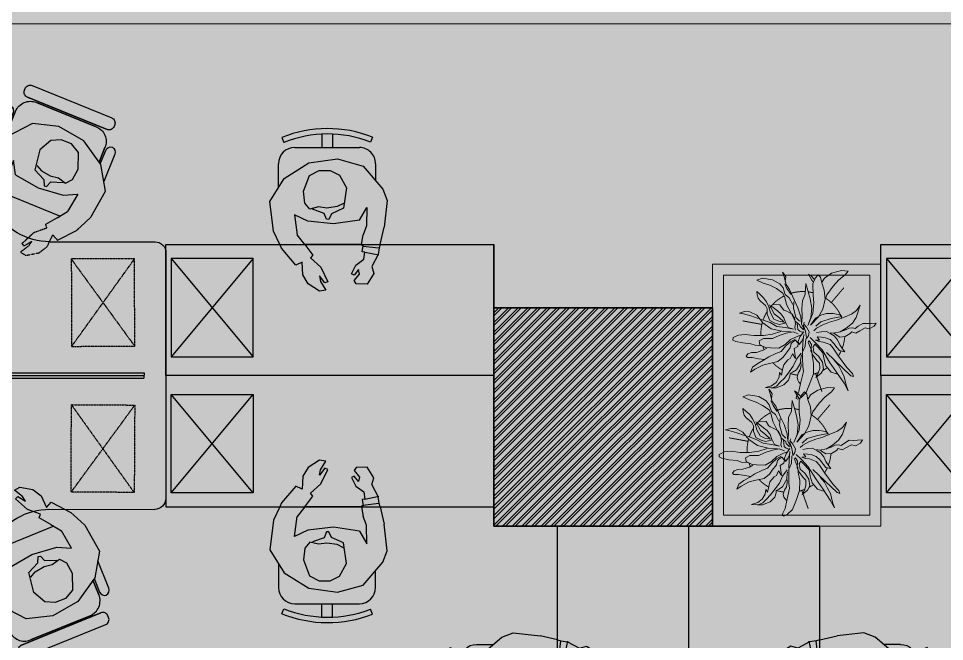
# Model space of a CAD drawing. Header units: millimetres. Extents: x 263321 to 4958806, y 33647 to 987811.
# Drawn here: x 2371578 to 2375813, y 467856 to 470707 of the extents above; entities that cross this region are included whole.
import ezdxf

# ---------------------------------------------------------------- set-up
doc = ezdxf.new("R2010")
doc.units = ezdxf.units.MM
doc.linetypes.add('( Hidden )', pattern=[0.375, 0.25, -0.125])
doc.linetypes.add('HIDDEN2', pattern=[0.1875, 0.125, -0.0625])
for name, color, linetype, lineweight in [('A-FURN-MODULAR', 6, 'Continuous', 18), ('A-FURN-TABLE-GROMMET', 7, 'Continuous', 9), ('A-INDOOR PLANTS', 84, 'Continuous', 5), ('A-PLAN-COLUMN', 3, 'Continuous', 0), ('A-PLAN-RCC-HATCH', 8, 'Continuous', 13), ('Base 7th & 9th', 250, 'Continuous', 35), ('FURNITURE', 30, 'Continuous', 5)]:
    doc.layers.add(name, color=color, linetype=linetype, lineweight=lineweight)
doc.layers.add('FLOORING TOA', color=7, linetype='Continuous')

# ---------------------------------------------------------------- blocks, each defined once
blk = doc.blocks.new('bhguyfjhg')
at = {"layer": 'FURNITURE', "color": 8, "lineweight": 30, "ltscale": 5}
for p, q in [((566219.5, -9050.8), (565910, -8809.1)), ((565794.3, -8834), (565711, -8940.7)), ((565945.9, -8845.9), (566178, -9027)), ((565789.1, -8914.3), (565830.1, -8861.9)), ((565798.4, -8915.3), (565842.7, -8858.6)), ((564085.9, -9850.4), (564220.1, -9831.9)), ((564154.2, -9894.8), (564082.9, -9904.6)), ((564158.1, -9886.2), (564092.1, -9895.3)), ((564059.8, -10326.9), (564006.3, -9937.9)), ((564020.1, -9987.5), (564060.2, -10279.1)), ((566151.1, -11037, 0), (566088.6, -10916.8, 0)), ((566075.4, -11006.9, 0), (566108.6, -11070.7, 0)), ((566080.1, -10998.8, 0), (566110.9, -11057.9, 0)), ((565777.2, -11333.6, 0), (566125.7, -11152.5, 0)), ((566077.2, -11170, 0), (565816, -11305.7, 0))]:
    blk.add_line(p, q, dxfattribs=at)
at = {"layer": 'FURNITURE', "color": 20, "lineweight": 30}
for p, q in [((565286.4, -8857.1), (564312.2, -9419.7)), ((565595, -9291.4), (565354.7, -8875.4)), ((566328.1, -9441.4), (565854.8, -9441.4)), ((564534.1, -9903.8), (564293.9, -9488)), ((566378.1, -10628.9), (566378.1, -9491.4)), ((564534.1, -10203.9), (564293.9, -10619.7)), ((565286.4, -11250.7), (564312.2, -10688)), ((566328.1, -10678.9), (565847.6, -10678.9)), ((565587.8, -10828.8), (565354.7, -11232.4))]:
    blk.add_line(p, q, dxfattribs=at)
at = {"layer": 'FURNITURE', "color": 8, "lineweight": 30}
for p, q in [((565668.9, -8956, 0), (565784.9, -8913.9, 0)), ((565784.9, -8913.9, 0), (565917.4, -8927, 0)), ((565917.4, -8927, 0), (566031.9, -8993.5, 0)), ((565599.1, -9073.6, 0), (565668.9, -8956, 0)), ((566031.9, -8993.5, 0), (566103.8, -9091.4, 0)), ((565583.7, -9139, 0), (565599.1, -9073.6, 0)), ((565720.1, -9073.1, 0), (565674.2, -9153.4, 0)), ((565750, -9133.2, 0), (565720.1, -9073.1, 0)), ((566103.8, -9091.4, 0), (566110, -9229.1, 0)), ((565835.5, -9216.1, 0), (565750, -9133.2, 0)), ((565584.1, -9258.8, 0), (565579.3, -9157.5, 0)), ((565673.6, -9209.2, 0), (565674.2, -9153.4, 0)), ((565673.6, -9209.2, 0), (565672.9, -9270.5, 0)), ((565938.9, -9275, 0), (565835.5, -9216.1, 0)), ((566110, -9229.1, 0), (566094, -9281.6, 0)), ((566001.1, -9250.5, 0), (565948.2, -9316.2, 0)), ((565948.2, -9316.2, 0), (565911.3, -9338.5, 0)), ((566094, -9281.6, 0), (566007.7, -9369.6, 0)), ((565878.1, -9368.9, 0), (565911.3, -9338.5, 0)), ((565869, -9405.2, 0), (565860.1, -9396.7, 0)), ((565944.3, -9420.6, 0), (566007.7, -9369.6, 0)), ((565845.3, -9428.3, 0), (565869, -9405.2, 0)), ((564254.4, -9803.2, 0), (564159.8, -9882.4, 0)), ((564391.2, -9801.9, 0), (564254.4, -9803.2, 0)), ((564455.5, -9821.5, 0), (564391.2, -9801.9, 0)), ((564473.7, -9827, 0), (564455.5, -9821.5, 0)), ((564558.9, -9882, 0), (564473.7, -9827, 0)), ((564159.8, -9882.4, 0), (564104.5, -10003.5, 0)), ((564366.9, -9962.4, 0), (564330, -9906.3, 0)), ((564330, -9906.3, 0), (564422.4, -9907, 0)), ((564471, -9934.5, 0), (564422.4, -9907, 0)), ((564548.5, -9912.3, 0), (564558.9, -9882, 0)), ((564607.2, -9907.7, 0), (564548.5, -9912.3, 0)), ((564650.6, -9925.8, 0), (564607.2, -9907.7, 0)), ((564471, -9934.5, 0), (564524.4, -9964.7, 0)), ((564524.4, -9964.7, 0), (564535.2, -9952, 0)), ((564535.2, -9952, 0), (564584.1, -9993.3, 0)), ((564691.1, -9972.4, 0), (564650.6, -9925.8, 0)), ((564395.7, -10077.9, 0), (564366.9, -9962.4, 0)), ((564584.1, -9993.3, 0), (564654.2, -10015.1, 0)), ((564657.3, -10001.7, 0), (564622, -9981.1, 0)), ((564622, -9981.1, 0), (564647.3, -9983.3, 0)), ((564647.3, -9983.3, 0), (564690.5, -10000.8, 0)), ((564690.5, -10000.8, 0), (564691.1, -9972.4, 0)), ((564104.5, -10003.5, 0), (564104.5, -10135.9, 0)), ((564654.2, -10015.1, 0), (564657.3, -10001.7, 0)), ((564394.6, -10197, 0), (564395.7, -10077.9, 0)), ((564104.5, -10135.9, 0), (564153, -10247.3, 0)), ((564595.4, -10152, 0), (564574.2, -10193, 0)), ((564632.5, -10128, 0), (564595.4, -10152, 0)), ((564617.9, -10161.8, 0), (564639.4, -10138.4, 0)), ((564639.1, -10163.7, 0), (564617.9, -10161.8, 0)), ((564639.4, -10138.4, 0), (564632.5, -10128, 0)), ((564665, -10134.8, 0), (564639.1, -10163.7, 0)), ((564679.9, -10142, 0), (564665, -10134.8, 0)), ((564689.2, -10191.5, 0), (564679.9, -10142, 0)), ((564425.6, -10225.7, 0), (564463.4, -10204.9, 0)), ((564506.4, -10191.5, 0), (564463.4, -10204.9, 0)), ((564510.2, -10191.2, 0), (564505.7, -10191.6, 0)), ((564511.6, -10197.2, 0), (564510.2, -10191.2, 0)), ((564539.5, -10189.9, 0), (564511.6, -10197.2, 0)), ((564542.3, -10201.9, 0), (564539.5, -10189.9, 0)), ((564574.2, -10193, 0), (564542.3, -10201.9, 0)), ((564645.1, -10228.5, 0), (564689.2, -10191.5, 0)), ((564153, -10247.3, 0), (564269, -10321.8, 0)), ((564342.3, -10238.4, 0), (564425.6, -10225.7, 0)), ((564562.5, -10260.1, 0), (564612.4, -10223.6, 0)), ((564612.4, -10223.6, 0), (564645.1, -10228.5, 0)), ((564517.8, -10274.8, 0), (564441.9, -10304, 0)), ((564517.8, -10274.8, 0), (564532.5, -10269.1, 0)), ((564532.5, -10269.1, 0), (564562.5, -10260.1, 0)), ((564269, -10321.8, 0), (564322.4, -10334.3, 0)), ((564322.4, -10334.3, 0), (564441.9, -10304, 0)), ((565679.1, -10630.4, 0), (565701.9, -10613.5, 0)), ((565718.3, -10655.6, 0), (565679.1, -10630.4, 0)), ((565701.9, -10613.5, 0), (565763.3, -10619.6, 0)), ((565763.3, -10619.6, 0), (565803.1, -10644.6, 0)), ((565688.4, -10668.3, 0), (565697.5, -10658, 0)), ((565746.6, -10712.9, 0), (565688.4, -10668.3, 0)), ((565697.5, -10658, 0), (565734.7, -10675, 0)), ((565734.7, -10675, 0), (565718.3, -10655.6, 0)), ((565803.1, -10644.6, 0), (565833.4, -10695.2, 0)), ((565833.4, -10695.2, 0), (565852, -10669.2, 0)), ((565852, -10669.2, 0), (565946.2, -10707, 0)), ((565808.6, -10729, 0), (565746.6, -10712.9, 0)), ((565946.2, -10707, 0), (565961.2, -10718.7, 0)), ((565519.5, -10799, 0), (565524.2, -10741.6, 0)), ((565524.2, -10741.6, 0), (565569.9, -10720.6, 0)), ((565569.9, -10720.6, 0), (565584.4, -10728.6, 0)), ((565584.4, -10728.6, 0), (565575.8, -10766.5, 0)), ((565589.6, -10782.7, 0), (565596.3, -10751.6, 0)), ((565596.3, -10751.6, 0), (565608.7, -10751.2, 0)), ((565608.7, -10751.2, 0), (565610.6, -10795.4, 0)), ((565804.5, -10745.1, 0), (565808.6, -10729, 0)), ((565860, -10771.2, 0), (565804.5, -10745.1, 0)), ((565961.2, -10718.7, 0), (566014.3, -10759.8, 0)), ((565542.3, -10822.9, 0), (565519.5, -10799, 0)), ((565575.8, -10766.5, 0), (565589.6, -10782.7, 0)), ((565610.6, -10795.4, 0), (565589.3, -10836.3, 0)), ((565860, -10771.2, 0), (565910.5, -10795, 0)), ((565964.4, -10870.1, 0), (565910.5, -10795, 0)), ((566014.3, -10759.8, 0), (566092.2, -10872.2, 0)), ((565541.3, -10884.7, 0), (565542.3, -10822.9, 0)), ((565589.3, -10836.3, 0), (565600.5, -10867.5, 0)), ((565551.3, -10914.4, 0), (565541.3, -10884.7, 0)), ((565600.5, -10867.5, 0), (565611.9, -10862.9, 0)), ((565611.9, -10862.9, 0), (565622.1, -10889.9, 0)), ((565786.4, -10915.6, 0), (565897.3, -10872.4, 0)), ((565897.3, -10872.4, 0), (565964.4, -10870.1, 0)), ((566092.2, -10872.2, 0), (566082.3, -10995.2, 0)), ((565555.2, -10929.6, 0), (565551.3, -10914.4, 0)), ((565622.1, -10889.9, 0), (565627.8, -10887.6, 0)), ((565627.8, -10887.6, 0), (565630.1, -10891.5, 0)), ((565629.7, -10890.9, 0), (565643.6, -10933.7, 0)), ((565689.9, -10985.3, 0), (565786.4, -10915.6, 0)), ((565555.2, -10929.6, 0), (565575.2, -11008.5, 0)), ((565648.5, -10976.6, 0), (565643.6, -10933.7, 0)), ((565619.5, -11123.5, 0), (565575.2, -11008.5, 0)), ((565686.3, -11051.9, 0), (565648.5, -10976.6, 0)), ((566082.3, -10995.2, 0), (566015.4, -11110.3, 0)), ((565660.5, -11159.9, 0), (565619.5, -11123.5, 0)), ((566015.4, -11110.3, 0), (565907.3, -11186.8)), ((565788.3, -11211.5, 0), (565660.5, -11159.9, 0)), ((565907.3, -11186.8), (565788.3, -11211.5, 0))]:
    blk.add_line(p, q, dxfattribs=at)
at = {"layer": 'FURNITURE', "color": 20, "linetype": 'HIDDEN2', "lineweight": 30, "ltscale": 0.3}
for p, q in [((565334.6, -8995.6), (565130.7, -9445.5)), ((564987.2, -9194), (565477.8, -9246.6)), ((564753.6, -9329), (564554, -9780.2)), ((564408.1, -9530.7), (564899.7, -9579)), ((566340.2, -10182.8), (566049.2, -10581.2)), ((566338.2, -10582.8), (566050.6, -10181.2))]:
    blk.add_line(p, q, dxfattribs=at)
at = {"layer": 'FURNITURE', "color": 8, "linetype": '( Hidden )', "lineweight": 30, "ltscale": 2}
for p, q in [((565579.3, -9157.5, 0), (565583.7, -9139, 0)), ((565582, -9313.5, 0), (565615.5, -9265, 0)), ((565615.5, -9265, 0), (565584.1, -9258.8, 0)), ((565672.9, -9270.5, 0), (565656.5, -9273.5, 0)), ((565656.5, -9273.5, 0), (565667.6, -9336.5, 0)), ((565575.8, -9360.1, 0), (565582, -9313.5, 0)), ((565667.6, -9336.5, 0), (565651.3, -9408, 0)), ((565595.8, -9418.5, 0), (565575.8, -9360.1, 0)), ((565627.3, -9386.1, 0), (565620.7, -9432.2, 0)), ((565638.1, -9363.1, 0), (565627.3, -9386.1, 0)), ((565638.1, -9404, 0), (565638.1, -9363.1, 0)), ((565860.1, -9396.7, 0), (565880.4, -9376.3, 0)), ((565620.7, -9432.2, 0), (565595.8, -9418.5, 0)), ((565651.3, -9408, 0), (565638.1, -9404, 0)), ((565759.8, -9446.1, 0), (565799.2, -9426, 0)), ((565799.2, -9426, 0), (565845.3, -9428.3, 0)), ((565932.1, -9430.5, 0), (565909.2, -9451.8, 0)), ((565944.3, -9420.6, 0), (565932.1, -9430.5, 0)), ((565748, -9494.1, 0), (565749.4, -9477.6, 0)), ((565749.4, -9477.6, 0), (565787.3, -9469.7, 0)), ((565765.3, -9457.2, 0), (565759.8, -9446.1, 0)), ((565796.4, -9450.4, 0), (565765.3, -9457.2, 0)), ((565787.3, -9469.7, 0), (565796.4, -9450.4, 0)), ((565852.6, -9476.7, 0), (565840.4, -9507.4, 0)), ((565909.2, -9451.8, 0), (565852.6, -9476.7, 0)), ((565786.2, -9526.9, 0), (565748, -9494.1, 0)), ((565840.4, -9507.4, 0), (565786.2, -9526.9, 0))]:
    blk.add_line(p, q, dxfattribs=at)
at = {"layer": 'FURNITURE', "color": 18, "lineweight": 30, "ltscale": 5, "true_color": 0x000000}
for p, q in [((564860.1, -9218.7), (564838.5, -9231.3)), ((564838.5, -10876.5), (564860.1, -10889))]:
    blk.add_line(p, q, dxfattribs=at)
at = {"layer": 'FURNITURE', "color": 20, "lineweight": 30, "ltscale": 5}
for p, q in [((565313.6, -10053.9), (564838.5, -9231.3)), ((565328.1, -10053.9), (564849.3, -9225)), ((565335.3, -10041.4), (564860.1, -9218.7)), ((565313.6, -10053.9), (564838.5, -10876.5)), ((565328.1, -10053.9), (564849.3, -10882.8)), ((565335.3, -10066.4), (564860.1, -10889)), ((566278.1, -10053.9), (565328.1, -10053.9)), ((566278.1, -10041.4), (565335.3, -10041.4)), ((566278.1, -10066.4), (565335.3, -10066.4)), ((566278.1, -10066.4), (566278.1, -10041.4))]:
    blk.add_line(p, q, dxfattribs=at)
at = {"layer": 'FURNITURE', "color": 8, "linetype": '( Hidden )', "lineweight": 30, "ltscale": 3}
for p, q in [((565875.9, -9372, 0), (565878.5, -9368.3, 0)), ((565880.4, -9376.3, 0), (565875.9, -9372, 0))]:
    blk.add_line(p, q, dxfattribs=at)
at = {"layer": 'FURNITURE', "color": 8, "lineweight": 30, "ltscale": 5}
for points in [[(566254.8, -9005.5), (565945.3, -8763.9, 0.414214), (565910.8, -8768.1), (565905.7, -8774.6, 0.414214), (565910, -8809.1), (566219.5, -9050.8, 0.414214), (566253.9, -9046.5), (566259.1, -9040, 0.414214)], [(564003, -10334.7), (563949.5, -9945.7, -0.414214), (563970.4, -9918), (563978.7, -9916.9, -0.414214), (564006.3, -9937.9), (564059.8, -10326.9, -0.414214), (564038.8, -10354.6), (564030.6, -10355.7, -0.414214)]]:
    blk.add_lwpolyline(points, format="xyb", close=True, dxfattribs=at)
for points in [[(565789.1, -8914.3), (565830.1, -8861.9, 0.392119), (565827.3, -8828.6, 0.392119), (565794.3, -8834), (565711, -8940.7)], [(566107.7, -9236.7), (566190.7, -9130.3, 0.414214), (566178, -9027), (565945.9, -8845.9, 0.414214), (565842.7, -8858.6), (565798.4, -8915.3)], [(566038.3, -9338.4), (566022.9, -9358.1, 0.392119), (566025.7, -9391.4, 0.392119), (566058.6, -9386), (566226.3, -9171.2, 0.392119), (566223.5, -9138, 0.392119), (566190.6, -9143.3), (566101.2, -9257.8)], [(564158.1, -9886.2), (564092.1, -9895.3, -0.392119), (564064.8, -9876.2, -0.392119), (564085.9, -9850.4), (564220.1, -9831.9)], [(564276.7, -10323.6), (564143.1, -10342, -0.414214), (564060.2, -10279.1), (564020.1, -9987.5, -0.414214), (564082.9, -9904.6), (564154.2, -9894.8)], [(564399.5, -10314.7), (564424.4, -10311.3, -0.392119), (564451.7, -10330.4, -0.392119), (564430.5, -10356.2), (564160.6, -10393.3, -0.392119), (564133.2, -10374.2, -0.392119), (564154.4, -10348.4), (564298.2, -10328.6)]]:
    blk.add_lwpolyline(points, format="xyb", dxfattribs=at)
at = {"layer": 'FURNITURE', "color": 8, "lineweight": 30}
for points in [[(565928, -9169.3), (565896.4, -9163.6), (565856.1, -9140.2), (565828.9, -9112.7), (565791.9, -9096.5), (565789.5, -9060.3), (565818.4, -9013.7), (565884, -8973.9), (565933.4, -8983), (565973.2, -9014), (565993.7, -9057.1), (565982.4, -9122), (565914.4, -9187), (565855.5, -9173.2), (565829.8, -9186.5), (565822.3, -9178.8), (565830.7, -9152), (565800.5, -9104)], [(565938.9, -9275), (566001.1, -9250.5)], [(565877.8, -9377.2), (565930.3, -9429.6)], [(565869, -9405.2), (565910.1, -9454.4)], [(564308.7, -10134.4), (564319.7, -10104.2), (564319.7, -10057.6), (564309.6, -10020.3), (564314.1, -9980.2), (564284, -9959.9), (564229.2, -9961.5), (564161.9, -9998.2), (564144.9, -10045.5), (564151.8, -10095.5), (564178.7, -10134.9), (564240.5, -10157.7), (564330.9, -10131.6), (564348.5, -10073.7), (564372.9, -10058.2), (564370.1, -10047.8), (564342.6, -10041.5), (564316.4, -9991.4)], [(564394.6, -10197), (564342.3, -10238.4)], [(564513.7, -10195.4), (564532.7, -10267.2)], [(564542.3, -10201.9), (564564.2, -10262.2)]]:
    blk.add_lwpolyline(points, dxfattribs=at)
at = {"layer": 'FURNITURE', "color": 20, "linetype": 'HIDDEN2', "lineweight": 30, "ltscale": 0.3}
for points in [[(565334.6, -8995.6), (565477.8, -9246.6), (565130.7, -9445.5), (564987.2, -9194)], [(564408.1, -9530.7), (564554, -9780.2), (564899.7, -9579), (564753.6, -9329)], [(566338.2, -10582.8), (566049.2, -10581.2), (566050.6, -10181.2), (566340.2, -10182.8)]]:
    blk.add_lwpolyline(points, close=True, dxfattribs=at)
at = {"layer": 'FURNITURE', "color": 8, "lineweight": 30, "ltscale": 5}
for points in [[(565673.8, -9193.6), (565887.4, -9360.4)], [(564457.4, -9926.8), (564494.3, -10195.3)]]:
    blk.add_lwpolyline(points, dxfattribs=at)
at = {"layer": 'FURNITURE', "color": 8, "lineweight": 30, "ltscale": 5, "elevation": 0}
blk.add_lwpolyline([(565874.1, -10777.9), (565633.6, -10902.9)], dxfattribs=at)
at = {"layer": 'FURNITURE', "color": 8, "lineweight": 30, "elevation": 0}
for points in [[(565600.5, -10867.5), (565538.6, -10884.5)], [(565622.3, -10887.2), (565552.8, -10913.1)], [(565790.5, -11019.2), (565808.8, -10992.9), (565846.9, -10965.9), (565883.2, -10952.6), (565913.3, -10925.7), (565947.2, -10938.6), (565977.6, -10984.2), (565986.6, -11060.4), (565957.7, -11101.6), (565913, -11124.9), (565865.3, -11125.6), (565810.9, -11088.3), (565780.1, -10999.5), (565817.1, -10951.7), (565815.7, -10922.8), (565825.8, -10919.1), (565846.8, -10937.9), (565902.9, -10930.4)], [(565689.9, -10985.3), (565686.3, -11051.9)]]:
    blk.add_lwpolyline(points, dxfattribs=at)
at = {"layer": 'FURNITURE', "color": 8, "lineweight": 30, "ltscale": 5, "elevation": 0}
for points in [[(566080.1, -10998.8), (566110.9, -11057.9, 0.392119), (566142.2, -11069.2, 0.392119), (566151.1, -11037), (566088.6, -10916.8)], [(565654.6, -11154.6), (565716.8, -11274.3, 0.414214), (565816, -11305.7), (566077.2, -11170, 0.414214), (566108.6, -11070.7), (566075.4, -11006.9)], [(565590.9, -11049.3), (565579.3, -11027, 0.392119), (565548, -11015.8, 0.392119), (565539.1, -11047.9), (565664.8, -11289.7, 0.392119), (565696.2, -11301, 0.392119), (565705, -11268.8), (565638, -11140)]]:
    blk.add_lwpolyline(points, format="xyb", dxfattribs=at)
blk.add_lwpolyline([(565803.6, -11384.5), (566152.1, -11203.4, 0.414214), (566162.6, -11170.4), (566158.7, -11163, 0.414214), (566125.7, -11152.5), (565777.2, -11333.6, 0.414214), (565766.7, -11366.7), (565770.6, -11374.1, 0.414214)], format="xyb", close=True, dxfattribs=at)
at = {"layer": 'FURNITURE', "color": 20, "lineweight": 30}
for centre, start, end in [((565311.4, -8900.4), 30.0105, 120.0104), ((564337.2, -9463), 120.0104, 210.0105), ((566328.1, -9491.4), 360, 90), ((564337.2, -10644.7), 149.9896, 239.9896), ((566328.1, -10628.9), 270, 360), ((565311.4, -11207.4), 239.9896, 329.9896)]:
    blk.add_arc(centre, 50, start, end, dxfattribs=at)
at = {"layer": 'FURNITURE', "color": 8, "lineweight": 30}
for centre, start, end in [((565854.8, -9141.4), 210.0105, 270), ((564274.3, -10053.9), 329.9896, 30.0105), ((565847.6, -10978.9), 90, 149.9896)]:
    blk.add_arc(centre, 300, start, end, dxfattribs=at)
blk = doc.blocks.new('PLANT_10')
at = {"layer": 'A-INDOOR PLANTS', "linetype": 'ByBlock', "lineweight": -2}
for p, q in [((13664.3, 7933.64), (13665.55, 7933.86)), ((13665.52, 7932.8), (13664.3, 7933.64)), ((13665.55, 7933.86), (13667.57, 7933.17)), ((13669.84, 7934.37), (13670.24, 7933.69)), ((13670, 7933.37), (13669.84, 7934.37)), ((13670.24, 7933.69), (13670.38, 7933.32)), ((13666.85, 7932.15), (13665.52, 7932.8)), ((13668.06, 7931.25), (13666.85, 7932.15)), ((13667.57, 7933.17), (13668.91, 7932.09)), ((13668.91, 7932.09), (13669.44, 7931.17)), ((13669.92, 7931.93), (13670.2, 7930.88)), ((13670.17, 7931.75), (13670, 7933.37)), ((13670.38, 7933.32), (13670.09, 7932.38)), ((13670.71, 7930.64), (13670.17, 7931.75)), ((13675.61, 7931.79), (13675.07, 7933.15)), ((13675.07, 7933.15), (13675.52, 7932.79)), ((13675.52, 7932.79), (13676.24, 7931.75)), ((13675.74, 7931.48), (13675.61, 7931.79)), ((13676.35, 7932.06), (13675.7, 7930.98)), ((13677.08, 7932.65), (13676.35, 7932.06)), ((13677.47, 7932.1), (13677.08, 7932.65)), ((13677.51, 7930.91), (13677.47, 7932.1)), ((13677.63, 7931.1), (13678.23, 7931.81)), ((13678.23, 7931.81), (13679.84, 7932.55)), ((13679.84, 7932.55), (13681.95, 7932.8)), ((13682.61, 7931.75), (13681.13, 7930.96)), ((13681.95, 7932.8), (13683.34, 7932.46)), ((13683.34, 7932.46), (13682.61, 7931.75)), ((13663.89, 7930.62), (13663.94, 7931.25)), ((13663.98, 7929.88), (13663.89, 7930.62)), ((13663.94, 7931.25), (13664.46, 7930.64)), ((13664.31, 7929.26), (13663.98, 7929.88)), ((13664.46, 7930.64), (13665.11, 7929.79)), ((13665.11, 7929.79), (13665.57, 7928.86)), ((13669.22, 7930.1), (13668.06, 7931.25)), ((13669.5, 7929.11), (13669.22, 7930.1)), ((13669.44, 7931.17), (13669.67, 7929.74)), ((13669.67, 7929.74), (13670.38, 7928.94)), ((13670.2, 7930.88), (13670.87, 7929.52)), ((13671.34, 7928.22), (13670.71, 7930.64)), ((13674.25, 7931.31), (13673.75, 7929.11)), ((13674.5, 7929.32), (13674.25, 7931.31)), ((13675.7, 7930.98), (13675.33, 7928.59)), ((13677.81, 7929.36), (13677.51, 7930.91)), ((13679.73, 7929.85), (13678.15, 7928.3)), ((13681.13, 7930.96), (13679.73, 7929.85)), ((13664.83, 7928.65), (13664.31, 7929.26)), ((13665.28, 7928.1), (13664.83, 7928.65)), ((13665.49, 7927.36), (13665.28, 7928.1)), ((13665.57, 7928.86), (13665.92, 7927.75)), ((13666.78, 7926.15), (13666.1, 7928.13)), ((13666.41, 7927.95), (13667.1, 7928.09)), ((13666.55, 7927.7), (13666.41, 7927.95)), ((13667.1, 7928.09), (13668.23, 7927.82)), ((13668.23, 7927.82), (13668.63, 7926.95)), ((13669.61, 7927.61), (13669.5, 7929.11)), ((13670.38, 7928.94), (13670.87, 7927.46)), ((13671.22, 7927.97), (13670.89, 7926.71)), ((13671.83, 7926.61), (13671.34, 7928.22)), ((13672.98, 7927.9), (13672.59, 7926.26)), ((13673.75, 7929.11), (13672.98, 7927.9)), ((13674.66, 7928.01), (13674.5, 7929.32)), ((13674.66, 7926.07), (13674.66, 7928.01)), ((13675.33, 7928.59), (13675.25, 7927.09)), ((13677.68, 7927.48), (13677.81, 7929.36)), ((13678.15, 7928.3), (13677.74, 7927.54)), ((13660.8, 7927.59), (13659.68, 7927.43)), ((13659.68, 7927.43), (13660.5, 7927.14)), ((13660.5, 7927.14), (13661.89, 7926.5)), ((13661.87, 7927.37), (13660.8, 7927.59)), ((13663.15, 7926.41), (13661.87, 7927.37)), ((13661.89, 7926.5), (13663.36, 7925.67)), ((13664.14, 7924.69), (13663.15, 7926.41)), ((13665.34, 7926.29), (13665.49, 7927.36)), ((13665.63, 7924.92), (13665.34, 7926.29)), ((13665.92, 7927.75), (13666.08, 7926.44)), ((13666.08, 7926.44), (13666.56, 7925.08)), ((13667.52, 7926.61), (13666.55, 7927.7)), ((13667.75, 7925.11), (13666.78, 7926.15)), ((13668.16, 7925.94), (13667.52, 7926.61)), ((13668.63, 7925.01), (13668.16, 7925.94)), ((13668.63, 7926.95), (13668.89, 7926.59)), ((13668.89, 7926.59), (13669.47, 7926.23)), ((13669.47, 7926.23), (13670.42, 7925.51)), ((13670.3, 7925.56), (13669.61, 7927.61)), ((13670.89, 7926.71), (13671.08, 7924.65)), ((13672.14, 7924.62), (13671.83, 7926.61)), ((13672.59, 7926.26), (13672.45, 7924.82)), ((13674.15, 7924.18), (13674.66, 7926.07)), ((13675.25, 7927.09), (13674.69, 7924.95)), ((13676.86, 7925.51), (13677.68, 7927.48)), ((13663.93, 7925.43), (13665.64, 7924.49)), ((13665.68, 7923.17), (13664.14, 7924.69)), ((13666.59, 7924.2), (13665.63, 7924.92)), ((13665.64, 7924.49), (13666.92, 7923.46)), ((13666.56, 7925.08), (13667.46, 7924.48)), ((13667.48, 7923.79), (13666.59, 7924.2)), ((13667.46, 7924.48), (13668.78, 7924.02)), ((13668.46, 7924.26), (13667.75, 7925.11)), ((13668.78, 7924.21), (13668.63, 7925.01)), ((13669.19, 7922.84), (13668.78, 7924.21)), ((13670.91, 7923.83), (13670.3, 7925.56)), ((13670.42, 7925.51), (13670.77, 7924.58)), ((13670.77, 7924.58), (13670.8, 7923.45)), ((13671.08, 7924.65), (13671.73, 7923.79)), ((13672.06, 7923.18), (13672.14, 7924.62)), ((13672.45, 7924.82), (13672.17, 7923.5)), ((13674.69, 7924.95), (13673.26, 7922.65)), ((13673.26, 7922.65), (13674.15, 7924.18)), ((13673.83, 7922.61), (13675.72, 7924.04)), ((13676.27, 7924.31), (13675.1, 7923.9)), ((13675.72, 7924.04), (13676.86, 7925.51)), ((13677.52, 7924.47), (13676.27, 7924.31)), ((13678.84, 7924.26), (13677.52, 7924.47)), ((13680.16, 7923.8), (13678.84, 7924.26)), ((13683.72, 7924.1), (13682.55, 7923.5)), ((13683.45, 7922.71), (13684.69, 7925.06)), ((13684.69, 7925.06), (13683.72, 7924.1)), ((13657.58, 7922.61), (13657.47, 7922.11)), ((13657.47, 7922.11), (13657.98, 7921.75)), ((13658.75, 7922.96), (13657.58, 7922.61)), ((13660.13, 7922.88), (13658.75, 7922.96)), ((13661.89, 7922.37), (13660.13, 7922.88)), ((13663.84, 7922.05), (13661.89, 7922.37)), ((13665.78, 7921.99), (13663.84, 7922.05)), ((13667.77, 7922.3), (13665.68, 7923.17)), ((13667.58, 7922.29), (13665.78, 7921.99)), ((13666.92, 7923.46), (13668.56, 7922.95)), ((13668.73, 7923.83), (13667.48, 7923.79)), ((13669.6, 7921.92), (13667.77, 7922.3)), ((13668.56, 7922.95), (13670.21, 7922.37)), ((13670.21, 7922.37), (13669.19, 7922.84)), ((13670.8, 7923.45), (13670.51, 7922.57)), ((13670.51, 7922.57), (13670.59, 7922.07)), ((13671.43, 7923.29), (13670.91, 7923.83)), ((13671.13, 7922.84), (13671.09, 7922.15)), ((13671.09, 7922.15), (13671.48, 7921.72)), ((13671.18, 7923.34), (13671.13, 7922.84)), ((13671.62, 7923.1), (13671.18, 7923.34)), ((13671.64, 7922.67), (13671.62, 7923.1)), ((13672.22, 7921.87), (13671.64, 7922.67)), ((13672.41, 7921.94), (13672.06, 7923.18)), ((13672.39, 7922.69), (13672.67, 7923.45)), ((13672.6, 7921.76), (13672.39, 7922.69)), ((13672.5, 7923.07), (13672.96, 7922.33)), ((13672.96, 7922.33), (13673.37, 7921.28)), ((13675.1, 7923.9), (13673.83, 7922.61)), ((13674.9, 7922.2), (13676.06, 7922.99)), ((13676.34, 7922.25), (13674.98, 7921.77)), ((13676.06, 7922.99), (13678.3, 7923.31)), ((13677.83, 7922.6), (13676.34, 7922.25)), ((13679.32, 7922.77), (13677.83, 7922.6)), ((13678.3, 7923.31), (13680.55, 7923.37)), ((13681.24, 7923.21), (13679.32, 7922.77)), ((13680.55, 7923.37), (13680.16, 7923.8)), ((13682.55, 7923.5), (13681.24, 7923.21)), ((13682.48, 7921.62), (13683.45, 7922.71)), ((13657.98, 7921.75), (13659.37, 7921.23)), ((13659.37, 7921.23), (13661.01, 7920.78)), ((13661.01, 7920.78), (13661.83, 7920.31)), ((13661.83, 7920.31), (13663.03, 7920.03)), ((13663.8, 7921.43), (13662.81, 7921.09)), ((13662.81, 7921.09), (13662.83, 7920.27)), ((13662.83, 7920.27), (13663.86, 7919.55)), ((13664.68, 7921.27), (13663.8, 7921.43)), ((13665.62, 7921.11), (13664.68, 7921.27)), ((13667.05, 7921.53), (13665.62, 7921.11)), ((13668.6, 7921.76), (13667.05, 7921.53)), ((13668.04, 7919.49), (13669.27, 7920.34)), ((13670.04, 7921.8), (13668.6, 7921.76)), ((13670.21, 7920.25), (13669.16, 7919.84)), ((13669.27, 7920.34), (13670.76, 7920.76)), ((13671.05, 7921.21), (13670.04, 7921.8)), ((13670.76, 7920.76), (13671.63, 7920.91)), ((13671.26, 7920.59), (13670.79, 7919.64)), ((13671.81, 7921.11), (13671.26, 7920.59)), ((13671.48, 7921.72), (13671.99, 7921.43)), ((13671.48, 7919.53), (13671.96, 7920.24)), ((13672.13, 7920.93), (13671.68, 7919.17)), ((13672.23, 7921.5), (13671.81, 7921.11)), ((13671.96, 7920.24), (13672.13, 7920.93)), ((13671.99, 7921.43), (13672.23, 7921.5)), ((13672.59, 7920.01), (13672.63, 7920.7)), ((13673.08, 7920.52), (13672.59, 7920.01)), ((13672.63, 7920.7), (13672.6, 7921.76)), ((13673.37, 7921.28), (13673.08, 7920.52)), ((13673.34, 7920.09), (13674.25, 7918.87)), ((13674.98, 7921.77), (13674.36, 7921.37)), ((13675.88, 7920.92), (13674.81, 7920.89)), ((13676.88, 7920.82), (13675.88, 7920.92)), ((13677.71, 7920.16), (13676.88, 7920.82)), ((13677.64, 7920.41), (13678.21, 7920.24)), ((13678.35, 7919.62), (13677.71, 7920.16)), ((13678.21, 7920.24), (13679.71, 7920.28)), ((13678.4, 7920.12), (13679.43, 7919.21)), ((13679.71, 7920.28), (13681.07, 7920.83)), ((13680.7, 7920.44), (13679.83, 7920.29)), ((13681.63, 7920.72), (13680.7, 7920.44)), ((13681.07, 7920.83), (13682.48, 7921.62)), ((13682.32, 7920.68), (13681.63, 7920.72)), ((13682.83, 7920.44), (13682.32, 7920.68)), ((13683.57, 7920.84), (13682.83, 7920.44)), ((13684.62, 7921.25), (13683.57, 7920.84)), ((13683.72, 7919.84), (13684.96, 7920.26)), ((13685.5, 7921.09), (13684.62, 7921.25)), ((13684.96, 7920.26), (13685.72, 7919.9)), ((13686.31, 7920.99), (13685.5, 7921.09)), ((13685.72, 7919.9), (13686.83, 7920.31)), ((13687.38, 7920.89), (13686.31, 7920.99)), ((13686.83, 7920.31), (13687.38, 7920.89)), ((13660.07, 7918.81), (13659.64, 7918.36)), ((13659.64, 7918.36), (13659.9, 7918.06)), ((13660.87, 7918.96), (13660.07, 7918.81)), ((13661.88, 7918.81), (13660.87, 7918.96)), ((13663.31, 7919.04), (13661.88, 7918.81)), ((13664.11, 7919.31), (13663.31, 7919.04)), ((13663.86, 7919.55), (13664.86, 7919.27)), ((13664.86, 7919.27), (13666.62, 7918.95)), ((13666.96, 7918.21), (13665.78, 7917.92)), ((13666.62, 7918.95), (13668.04, 7919.49)), ((13668.12, 7919.18), (13666.96, 7918.21)), ((13667.91, 7917.68), (13668.95, 7918.64)), ((13669.16, 7919.84), (13668.12, 7919.18)), ((13668.95, 7918.64), (13669.3, 7919.47)), ((13669.3, 7919.47), (13669.66, 7919.79)), ((13669.7, 7918.36), (13669.64, 7916.29)), ((13669.66, 7919.79), (13670.28, 7920)), ((13670.51, 7918.69), (13669.7, 7918.36)), ((13670.28, 7920), (13670.74, 7919.32)), ((13670.74, 7919.32), (13670.51, 7918.69)), ((13670.79, 7919.64), (13670.87, 7919.02)), ((13670.87, 7919.02), (13671.48, 7919.53)), ((13672.07, 7918.49), (13671.3, 7917.34)), ((13671.68, 7919.17), (13671.35, 7917.59)), ((13672.41, 7919.94), (13672.07, 7918.49)), ((13672.59, 7920.01), (13672.59, 7920.01)), ((13672.8, 7919.26), (13673.05, 7919.46)), ((13673.23, 7917.34), (13672.81, 7919.14)), ((13673.05, 7919.46), (13673.38, 7918.65)), ((13673.38, 7918.65), (13673.05, 7917.27)), ((13673.65, 7918.1), (13674.07, 7918.55)), ((13674.07, 7918.55), (13674.59, 7917.88)), ((13674.25, 7918.87), (13675.37, 7917.15)), ((13674.36, 7919.37), (13675.18, 7919.27)), ((13675.06, 7918.96), (13674.36, 7919.37)), ((13674.84, 7920.01), (13675.66, 7919.79)), ((13675.18, 7919.27), (13674.84, 7920.01)), ((13675.88, 7918.73), (13675.06, 7918.96)), ((13675.66, 7919.79), (13676.48, 7919.5)), ((13677.21, 7918.02), (13675.88, 7918.73)), ((13676.48, 7919.5), (13677.37, 7919.03)), ((13677.37, 7919.03), (13678.02, 7918.11)), ((13678.88, 7918.7), (13678.35, 7919.62)), ((13679.16, 7917.64), (13678.88, 7918.7)), ((13679.43, 7919.21), (13680.56, 7919.12)), ((13680.56, 7919.12), (13681.67, 7919.59)), ((13681.67, 7919.59), (13682.09, 7919.92)), ((13682.09, 7919.92), (13682.86, 7919.5)), ((13682.86, 7919.5), (13683.72, 7919.84)), ((13659.9, 7918.06), (13660.84, 7917.9)), ((13661.76, 7916.49), (13660.59, 7915.89)), ((13660.84, 7917.9), (13662.11, 7917.44)), ((13663.06, 7916.97), (13661.76, 7916.49)), ((13662.11, 7917.44), (13663.3, 7917.1)), ((13664.23, 7917.5), (13663.06, 7916.97)), ((13665.78, 7917.92), (13664.23, 7917.5)), ((13665.96, 7916.24), (13667.18, 7916.97)), ((13667.18, 7916.97), (13667.91, 7917.68)), ((13668.57, 7916.44), (13668.08, 7916.24)), ((13669.17, 7917.34), (13668.57, 7916.44)), ((13669.64, 7916.29), (13669.17, 7917.34)), ((13670.99, 7917.21), (13669.83, 7916.11)), ((13671, 7916.83), (13670.66, 7915.76)), ((13671.3, 7917.34), (13671.14, 7916.21)), ((13673.05, 7917.27), (13673.39, 7916.28)), ((13673.14, 7916.33), (13673.23, 7917.34)), ((13673.19, 7914.65), (13673.14, 7916.33)), ((13673.39, 7916.28), (13673.99, 7915.17)), ((13673.62, 7916.97), (13673.65, 7918.1)), ((13674.46, 7916), (13673.62, 7916.97)), ((13674.59, 7917.88), (13675.45, 7916.53)), ((13675.37, 7917.15), (13676.51, 7914.43)), ((13675.45, 7916.53), (13675.49, 7915.15)), ((13676.2, 7916.49), (13680.43, 7910.93)), ((13677.74, 7917.16), (13677.21, 7918.02)), ((13678.55, 7915.31), (13677.74, 7917.16)), ((13678.02, 7918.11), (13678.55, 7917.12)), ((13678.55, 7917.12), (13678.95, 7916.45)), ((13678.95, 7916.45), (13679.96, 7916.04)), ((13679.63, 7916.72), (13679.16, 7917.64)), ((13679.96, 7916.04), (13679.63, 7916.72)), ((13660.59, 7915.89), (13660, 7914.93)), ((13660, 7914.93), (13660.98, 7915.4)), ((13660.98, 7915.4), (13662.78, 7916.02)), ((13662.78, 7916.02), (13664.21, 7916.12)), ((13664.21, 7916.12), (13665.96, 7916.24)), ((13666.64, 7914.45), (13666.23, 7913.31)), ((13667.05, 7915.34), (13666.64, 7914.45)), ((13668.08, 7916.24), (13667.05, 7915.34)), ((13668.94, 7914.77), (13667.91, 7913.74)), ((13669.83, 7916.11), (13668.94, 7914.77)), ((13669.46, 7913.91), (13670.25, 7914.87)), ((13670.25, 7914.87), (13670.67, 7915.51)), ((13670.57, 7914.63), (13670.28, 7913.81)), ((13670.66, 7915.76), (13670.57, 7914.63)), ((13670.89, 7914.39), (13670.85, 7913.39)), ((13671.14, 7916.21), (13670.89, 7914.39)), ((13672.82, 7912.57), (13673.19, 7914.65)), ((13673.99, 7915.17), (13674.45, 7914.5)), ((13674.45, 7914.5), (13674.29, 7913.43)), ((13675.07, 7914.64), (13674.46, 7916)), ((13675.05, 7913.2), (13675.07, 7914.64)), ((13675.49, 7915.15), (13675.66, 7913.78)), ((13676.51, 7914.43), (13677.64, 7912.15)), ((13678.23, 7913.49), (13677.5, 7914.65)), ((13679.87, 7912.72), (13678.55, 7915.31)), ((13665.68, 7912.98), (13664.9, 7912.02)), ((13665.96, 7913.93), (13665.68, 7912.98)), ((13666.75, 7912.64), (13665.77, 7911.92)), ((13666.23, 7913.31), (13665.96, 7913.93)), ((13667.91, 7913.74), (13666.75, 7912.64)), ((13667.52, 7912.04), (13667.93, 7912.86)), ((13667.93, 7912.86), (13668.04, 7913.36)), ((13668.04, 7913.36), (13668.6, 7913.57)), ((13668.6, 7913.57), (13669.46, 7913.91)), ((13669.74, 7913.17), (13669.38, 7912.4)), ((13669.38, 7912.4), (13669.4, 7911.78)), ((13670.28, 7913.81), (13669.74, 7913.17)), ((13670.85, 7913.39), (13669.87, 7910.98)), ((13671.87, 7910.85), (13672.82, 7912.57)), ((13673.82, 7912.54), (13673.22, 7911.71)), ((13673.22, 7911.71), (13674.45, 7912.43)), ((13674.29, 7913.43), (13673.82, 7912.54)), ((13674.45, 7912.43), (13675.05, 7913.2)), ((13675.66, 7913.78), (13676.51, 7912.31)), ((13678.64, 7912.18), (13678.23, 7913.49)), ((13680.85, 7911.31), (13679.87, 7912.72)), ((13663.85, 7911.49), (13662.54, 7911.32)), ((13662.54, 7911.32), (13663.74, 7911.04)), ((13664.86, 7911.27), (13663.74, 7910.98)), ((13663.74, 7911.04), (13664.74, 7910.89)), ((13664.9, 7912.02), (13663.85, 7911.49)), ((13664.74, 7910.89), (13666.42, 7911.25)), ((13665.77, 7911.92), (13664.86, 7911.27)), ((13666.42, 7911.25), (13667.52, 7912.04)), ((13669.87, 7910.98), (13669.29, 7909.4)), ((13669.4, 7911.78), (13669.6, 7911.35)), ((13669.6, 7911.35), (13669.87, 7910.92)), ((13670.74, 7908.94), (13671.87, 7910.85)), ((13676.51, 7912.31), (13677.72, 7911.66)), ((13677.64, 7912.15), (13678.78, 7909.62)), ((13679.05, 7910.95), (13678.64, 7912.18)), ((13679.17, 7909.14), (13679.05, 7910.95)), ((13680.43, 7910.93), (13680.94, 7910.69)), ((13680.94, 7910.69), (13680.85, 7911.31)), ((13669.29, 7909.4), (13668.63, 7908.5)), ((13669.52, 7908.09), (13670.74, 7908.94)), ((13678.78, 7909.62), (13679.4, 7907.89)), ((13679.4, 7907.89), (13679.17, 7909.14)), ((13668.63, 7908.5), (13668.45, 7908.06)), ((13668.45, 7908.06), (13668.77, 7907.88)), ((13668.77, 7907.88), (13669.52, 7908.09))]:
    blk.add_line(p, q, dxfattribs=at)
at = {"layer": 'A-INDOOR PLANTS', "linetype": 'Continuous', "lineweight": 18, "ltscale": 0.5, "const_width": 0.2}
for points in [[(13673.88, 7929.67, 0.090884), (13670.74, 7929.78)], [(13669.4, 7929.47, 0.116285), (13665.96, 7927.44)], [(13675.42, 7929.17, 0.028901), (13674.47, 7929.51)], [(13665.42, 7926.87, 0.0574), (13664.3, 7925.23)], [(13680.37, 7923.57, 0.141213), (13677.8, 7927.66)], [(13664.08, 7924.79, 0.079562), (13663.34, 7922.14)], [(13680.68, 7920.44, 0.006998), (13680.7, 7920.68)], [(13663.38, 7919.89, 0.022707), (13663.53, 7919.11)], [(13679.57, 7916.84, 0.070954), (13680.47, 7919.13)], [(13664.86, 7916.17, 0.072973), (13666.59, 7914.33)], [(13678.52, 7915.38, 0.034437), (13679.25, 7916.33)], [(13677.6, 7914.49, 0.002611), (13677.67, 7914.55)], [(13668.08, 7913.38, 0.04589), (13669.56, 7912.79)], [(13672.77, 7912.48, 0.032284), (13673.88, 7912.65)], [(13674.83, 7912.92, 0.033376), (13675.9, 7913.37)]]:
    blk.add_lwpolyline(points, format="xyb", dxfattribs=at)
for points in [[(13678.83, 7926.57), (13681.9, 7929.19)], [(13663.9, 7924.37), (13660.1, 7925.72)], [(13673.27, 7912.54), (13674, 7908.57)]]:
    blk.add_lwpolyline(points, dxfattribs=at)
at = {"layer": 'A-INDOOR PLANTS', "linetype": 'Continuous', "lineweight": 18, "ltscale": 0.5}
blk.add_arc((13672, 7921.16), 8.71, 12.4792, 14.7067, dxfattribs=at)
blk = doc.blocks.new('f')
at = {"layer": 'FURNITURE', "color": 20, "lineweight": 30}
for p, q in [((1771584.1, 166310.4, 0), (1770984.1, 166310.4, 0)), ((1771584.1, 166310.4, 0), (1772184.1, 166310.4, 0)), ((1771048, 165210.4, 0), (1771498, 164835.4, 0)), ((1771048, 164835.4, 0), (1771498, 165210.4, 0)), ((1772120.2, 165210.4, 0), (1771670.2, 164835.4, 0)), ((1772120.2, 164835.4, 0), (1771670.2, 165210.4, 0))]:
    blk.add_line(p, q, dxfattribs=at)
at = {"layer": 'FURNITURE', "color": 8, "lineweight": 30}
for p, q in [((1770730.5, 165802.9, 0), (1770781.9, 165822.6, 0)), ((1770781.9, 165822.6, 0), (1770904.7, 165808.8, 0)), ((1772386.4, 165822.6, 0), (1772263.6, 165808.8, 0)), ((1772437.7, 165802.9, 0), (1772386.4, 165822.6, 0)), ((1770625.4, 165713.1, 0), (1770730.5, 165802.9, 0)), ((1770984.1, 165790.2, 0), (1770904.7, 165808.8, 0)), ((1770984.1, 165790.2, 0), (1770999.5, 165786.6, 0)), ((1770999.5, 165786.6, 0), (1771030.5, 165781.7, 0)), ((1771030.5, 165781.7, 0), (1771085.1, 165752.3, 0)), ((1772137.7, 165781.7, 0), (1772083.2, 165752.3, 0)), ((1772168.8, 165786.6, 0), (1772137.7, 165781.7, 0)), ((1772184.1, 165790.2, 0), (1772168.8, 165786.6, 0)), ((1772184.1, 165790.2, 0), (1772263.6, 165808.8, 0)), ((1772542.8, 165713.1, 0), (1772437.7, 165802.9, 0)), ((1770614.1, 165769.7, 0), (1770691.6, 165769.7, 0)), ((1770814.7, 165730.1, 0), (1770899.2, 165728.8, 0)), ((1770899.2, 165728.8, 0), (1770939.6, 165713.4, 0)), ((1771085.1, 165752.3, 0), (1771116.9, 165761.5, 0)), ((1771116.9, 165761.5, 0), (1771165.8, 165730.8, 0)), ((1771165.8, 165730.8, 0), (1771163.4, 165680.4, 0)), ((1772051.4, 165761.5, 0), (1772002.5, 165730.8, 0)), ((1772002.5, 165730.8, 0), (1772004.9, 165680.4, 0)), ((1772083.2, 165752.3, 0), (1772051.4, 165761.5, 0)), ((1772269.1, 165728.8, 0), (1772228.7, 165713.4, 0)), ((1772353.6, 165730.1, 0), (1772269.1, 165728.8, 0)), ((1772554.1, 165769.7, 0), (1772476.6, 165769.7, 0)), ((1770540.1, 165399.7, 0), (1770540.1, 165695.7, 0)), ((1770592.4, 165595.8, 0), (1770625.4, 165713.1, 0)), ((1770872.3, 165696, 0), (1770889.7, 165577.9, 0)), ((1770984.1, 165705.9, 0), (1770939.6, 165713.4, 0)), ((1770988, 165706.1, 0), (1770983.4, 165705.9, 0)), ((1770988.6, 165712.3, 0), (1770988, 165706.1, 0)), ((1771017.3, 165708.8, 0), (1770988.6, 165712.3, 0)), ((1771018.5, 165721.1, 0), (1771017.3, 165708.8, 0)), ((1771051.4, 165716.6, 0), (1771018.5, 165721.1, 0)), ((1771078, 165678.8, 0), (1771051.4, 165716.6, 0)), ((1771119.8, 165696.4, 0), (1771099, 165691.6, 0)), ((1771099, 165691.6, 0), (1771123.6, 165671.3, 0)), ((1771149.5, 165671.2, 0), (1771119.8, 165696.4, 0)), ((1772018.8, 165671.2, 0), (1772048.4, 165696.4, 0)), ((1772069.3, 165691.6, 0), (1772044.7, 165671.3, 0)), ((1772048.4, 165696.4, 0), (1772069.3, 165691.6, 0)), ((1772090.3, 165678.8, 0), (1772116.9, 165716.6, 0)), ((1772116.9, 165716.6, 0), (1772149.8, 165721.1, 0)), ((1772149.8, 165721.1, 0), (1772151, 165708.8, 0)), ((1772151, 165708.8, 0), (1772179.7, 165712.3, 0)), ((1772179.7, 165712.3, 0), (1772180.3, 165706.1, 0)), ((1772180.3, 165706.1, 0), (1772184.8, 165705.9, 0)), ((1772184.1, 165705.9, 0), (1772228.7, 165713.4, 0)), ((1772295.9, 165696, 0), (1772278.6, 165577.9, 0)), ((1772575.8, 165595.8, 0), (1772542.8, 165713.1, 0)), ((1772628.1, 165399.7, 0), (1772628.1, 165695.7, 0)), ((1771118.1, 165660.1, 0), (1771078, 165678.8, 0)), ((1771123.6, 165671.3, 0), (1771118.1, 165660.1, 0)), ((1771163.4, 165680.4, 0), (1771149.5, 165671.2, 0)), ((1772004.9, 165680.4, 0), (1772018.8, 165671.2, 0)), ((1772044.7, 165671.3, 0), (1772050.1, 165660.1, 0)), ((1772050.1, 165660.1, 0), (1772090.3, 165678.8, 0)), ((1770610.5, 165464.2, 0), (1770592.4, 165595.8, 0)), ((1770889.7, 165577.9, 0), (1770876.9, 165459.2, 0)), ((1772278.6, 165577.9, 0), (1772291.4, 165459.2, 0)), ((1772557.7, 165464.2, 0), (1772575.8, 165595.8, 0)), ((1771045.5, 165471.8, 0), (1771088.4, 165519.6, 0)), ((1771088.4, 165519.6, 0), (1771155.1, 165550.8, 0)), ((1771160, 165537.9, 0), (1771127.7, 165512.6, 0)), ((1771127.7, 165512.6, 0), (1771152.6, 165518.3, 0)), ((1771152.6, 165518.3, 0), (1771193.1, 165541.5, 0)), ((1771155.1, 165550.8, 0), (1771160, 165537.9, 0)), ((1771193.1, 165541.5, 0), (1771197.6, 165513.4, 0)), ((1771975.1, 165541.5, 0), (1771970.7, 165513.4, 0)), ((1772015.7, 165518.3, 0), (1771975.1, 165541.5, 0)), ((1772013.2, 165550.8, 0), (1772008.2, 165537.9, 0)), ((1772008.2, 165537.9, 0), (1772040.5, 165512.6, 0)), ((1772079.8, 165519.6, 0), (1772013.2, 165550.8, 0)), ((1772040.5, 165512.6, 0), (1772015.7, 165518.3, 0)), ((1772122.7, 165471.8, 0), (1772079.8, 165519.6, 0)), ((1770984.1, 165445.7, 0), (1771033, 165483, 0)), ((1771033, 165483, 0), (1771045.5, 165471.8, 0)), ((1771197.6, 165513.4, 0), (1771163.8, 165461.6, 0)), ((1771970.7, 165513.4, 0), (1772004.5, 165461.6, 0)), ((1772135.3, 165483, 0), (1772122.7, 165471.8, 0)), ((1772184.1, 165445.7, 0), (1772135.3, 165483, 0)), ((1770682, 165351.4, 0), (1770610.5, 165464.2, 0)), ((1770876.9, 165459.2, 0), (1770847.8, 165398.5, 0)), ((1770984.1, 165445.7, 0), (1770939.6, 165411.7, 0)), ((1771123.1, 165437.7, 0), (1771064.1, 165434.2, 0)), ((1771064.1, 165434.2, 0), (1771078.6, 165405.6, 0)), ((1771163.8, 165461.6, 0), (1771123.1, 165437.7, 0)), ((1772004.5, 165461.6, 0), (1772045.1, 165437.7, 0)), ((1772045.1, 165437.7, 0), (1772104.2, 165434.2, 0)), ((1772104.2, 165434.2, 0), (1772089.7, 165405.6, 0)), ((1772184.1, 165445.7, 0), (1772228.7, 165411.7, 0)), ((1772291.4, 165459.2, 0), (1772320.4, 165398.5, 0)), ((1772486.2, 165351.4, 0), (1772557.7, 165464.2, 0)), ((1770847.8, 165398.5, 0), (1770939.6, 165411.7, 0)), ((1771078.6, 165405.6, 0), (1771001.4, 165339.3, 0)), ((1772089.7, 165405.6, 0), (1772166.8, 165339.3, 0)), ((1772320.4, 165398.5, 0), (1772228.7, 165411.7, 0)), ((1770786.9, 165285.7, 0), (1770682, 165351.4, 0)), ((1772381.4, 165285.7, 0), (1772486.2, 165351.4, 0)), ((1770723.1, 165325.7, 0), (1770614.1, 165325.7, 0)), ((1770984.1, 165331.3, 0), (1770922.9, 165303.1, 0)), ((1771001.4, 165339.3, 0), (1770984.1, 165331.3, 0)), ((1772166.8, 165339.3, 0), (1772184.1, 165331.3, 0)), ((1772184.1, 165331.3, 0), (1772245.3, 165303.1, 0)), ((1772445.2, 165325.7, 0), (1772554.1, 165325.7, 0)), ((1770922.9, 165303.1, 0), (1770786.9, 165285.7, 0)), ((1772245.3, 165303.1, 0), (1772381.4, 165285.7, 0))]:
    blk.add_line(p, q, dxfattribs=at)
at = {"layer": 'FURNITURE', "color": 20, "lineweight": 30, "elevation": 0}
for points in [[(1770984.1, 164810.4), (1770984.1, 166310.4), (1771584.1, 166310.4), (1771584.1, 164810.4)], [(1772184.1, 164810.4), (1772184.1, 166310.4), (1771584.1, 166310.4), (1771584.1, 164810.4)], [(1771048, 165210.4), (1771048, 164835.4), (1771498, 164835.4), (1771498, 165210.4)], [(1772120.2, 165210.4), (1772120.2, 164835.4), (1771670.2, 164835.4), (1771670.2, 165210.4)]]:
    blk.add_lwpolyline(points, close=True, dxfattribs=at)
at = {"layer": 'FURNITURE', "color": 8, "lineweight": 30, "elevation": 0}
for points in [[(1770990.9, 165710.8), (1770999.9, 165784.7)], [(1771018.5, 165721.1), (1771032, 165784)], [(1772149.8, 165721.1), (1772136.3, 165784)], [(1772177.4, 165710.8), (1772168.3, 165784.7)], [(1770492.3, 165755.2), (1770515.2, 165745.9)], [(1770872.3, 165696), (1770814.7, 165730.1)], [(1772295.9, 165696), (1772353.6, 165730.1)], [(1772676, 165755.2), (1772653.1, 165745.9)], [(1770795.6, 165622.2), (1770810.5, 165593.7), (1770817, 165547.3), (1770812, 165508.9), (1770822, 165469.7), (1770794.9, 165445.4), (1770740.2, 165439.5), (1770668.2, 165466.7), (1770644.9, 165511.5), (1770644.9, 165562.1), (1770666.3, 165604.9), (1770724.6, 165636), (1770817.9, 165622.4), (1770843.4, 165567.3), (1770869.8, 165555.2), (1770868.3, 165544.5), (1770841.9, 165534.5), (1770822.7, 165481.1)], [(1772372.7, 165622.2), (1772357.7, 165593.7), (1772351.3, 165547.3), (1772356.3, 165508.9), (1772346.3, 165469.7), (1772373.4, 165445.4), (1772428.1, 165439.5), (1772500, 165466.7), (1772523.3, 165511.5), (1772523.3, 165562.1), (1772502, 165604.9), (1772443.6, 165636), (1772350.3, 165622.4), (1772324.9, 165567.3), (1772298.5, 165555.2), (1772299.9, 165544.5), (1772326.3, 165534.5), (1772345.6, 165481.1)], [(1770478.1, 165572.5), (1770540.1, 165572.5)], [(1772690.2, 165572.5), (1772628.1, 165572.5)], [(1770478.1, 165523.2), (1770540.1, 165523.2)], [(1772690.2, 165523.2), (1772628.1, 165523.2)], [(1770494.3, 165341), (1770517.2, 165350.3)], [(1772673.9, 165341), (1772651.1, 165350.3)]]:
    blk.add_lwpolyline(points, dxfattribs=at)
for points in [[(1770983.4, 165705.9, -0.034638), (1770984.1, 165695.7), (1770984.1, 165445.7)], [(1772184.8, 165705.9, 0.034638), (1772184.1, 165695.7), (1772184.1, 165445.7)]]:
    blk.add_lwpolyline(points, format="xyb", dxfattribs=at)
at = {"layer": 'FURNITURE', "color": 8, "lineweight": 30}
for centre, radius, start, end in [((1771010.5, 165550.6), 557.1, 158.458, 202.0994), ((1771010.5, 165550.6), 532.5, 158.4839, 202.0994), ((1770614.1, 165695.7), 74, 90.0001, 180.0001), ((1772554.1, 165695.7), 74, 359.9999, 89.9999), ((1772157.7, 165550.6), 532.5, 337.9006, 21.5161), ((1772157.7, 165550.6), 557.1, 337.9006, 21.542), ((1770614.1, 165399.7), 74, 180.0001, 270.0001), ((1772554.1, 165399.7), 74, 269.9999, 359.9999)]:
    blk.add_arc(centre, radius, start, end, dxfattribs=at)
blk = doc.blocks.new('Columns')
at = {"layer": 'A-PLAN-RCC-HATCH'}
h = blk.add_hatch(dxfattribs=at)
h.set_pattern_fill('ANSI31', color=256, scale=250, style=0)
h.set_pattern_definition([(45, (436397.9, -612762.232), (-22.0970869, 22.0970869), [])])
h.paths.add_polyline_path([(-4160.3, -20463), (-3160.3, -20463), (-3160.3, -19463), (-4160.3, -19463)])
at = {"layer": 'A-PLAN-COLUMN', "elevation": 0}
blk.add_lwpolyline([(-4160.3, -20463), (-3160.3, -20463), (-3160.3, -19463), (-4160.3, -19463)], close=True, dxfattribs=at)

msp = doc.modelspace()

# ---------------------------------------------------------------- hatches: boundary and pattern name
at = {"layer": 'Base 7th & 9th'}
h = msp.add_hatch(dxfattribs=at)
h.set_pattern_fill('ANSI31', color=256, scale=250, style=0)
h.set_pattern_definition([(45, (2814309.825, -123916.18), (-22.0970869, 22.0970869), [])])
h.paths.add_polyline_path([(2373751.6, 468383.1), (2374751.6, 468383.1), (2374751.6, 469383.1), (2373751.6, 469383.1)])
at = {"layer": 'FLOORING TOA', "true_color": 0xc7c8ca}
h = msp.add_hatch(dxfattribs=at)
h.set_pattern_fill('EARTH', color=9, scale=120)
edge = h.paths.add_edge_path()
edge.add_line((2399150.3, 470683.1), (2406751.6, 470683.1))
edge.add_line((2406751.6, 470683.1), (2406751.6, 489283.1))
edge.add_line((2406751.6, 489283.1), (2406777, 491421.9))
edge.add_line((2406777, 491421.9), (2410711.6, 491383.1))
edge.add_line((2410711.6, 491383.1), (2410711.6, 490662.8))
edge.add_line((2410711.6, 490662.8), (2412251.6, 490662.8))
edge.add_line((2412251.6, 490662.8), (2412251.6, 491383.1))
edge.add_line((2412251.6, 491383.1), (2413501.6, 491383.1))
edge.add_line((2413501.6, 491383.1), (2413501.6, 490641.9))
edge.add_line((2413501.6, 490641.9), (2414541.6, 490641.9))
edge.add_line((2414541.6, 490641.9), (2414541.6, 491383.1))
edge.add_line((2414541.6, 491383.1), (2419059.8, 491383.1))
edge.add_line((2419059.8, 491383.1), (2419290.9, 492883.1))
edge.add_line((2419290.9, 492883.1), (2413191.6, 492883.1))
edge.add_line((2413191.6, 492883.1), (2413191.6, 495458.2))
edge.add_line((2413191.6, 495458.2), (2416206.2, 495458.2))
edge.add_line((2416206.2, 495458.2), (2416206.2, 496558.2))
edge.add_line((2416206.2, 496558.2), (2413191.6, 496558.2))
edge.add_line((2413191.6, 496558.2), (2413191.6, 498963.1))
edge.add_line((2413191.6, 498963.1), (2411651.6, 498963.1))
edge.add_line((2411651.6, 498963.1), (2411651.6, 492883.1))
edge.add_line((2411651.6, 492883.1), (2404451.6, 492883.1))
edge.add_line((2404451.6, 492883.1), (2404452.6, 502283.1))
edge.add_line((2404452.6, 502283.1), (2402951.6, 502283.1))
edge.add_line((2402951.6, 502283.1), (2402951.4, 497183.5))
edge.add_line((2402951.4, 497183.5), (2402951.6, 497133.1))
edge.add_line((2402951.6, 497133.1), (2399951.6, 497133.1))
edge.add_line((2399951.6, 497133.1), (2399951.6, 505326.9))
edge.add_arc((2397396.4, -38564.5), 543897.4, 89.730828, 95.307778)
edge.add_line((2347082.8, 503000.8), (2347082.9, 472483.1))
edge.add_line((2347082.9, 472483.1), (2343851.6, 472483.1))
edge.add_line((2343851.6, 472483.1), (2343851.6, 458383.2))
edge.add_line((2343851.6, 458383.2), (2354252.4, 458383.2))
edge.add_line((2354252.4, 458383.2), (2354252.7, 455753.4))
edge.add_arc((2374151.3, 141679.3), 314703.8, 88.069715, 93.625218, ccw=False)
edge.add_line((2384751.6, 456204.5), (2384751.6, 459200.3))
edge.add_line((2384751.6, 459200.3), (2394751.8, 459200.3))
edge.add_line((2394751.8, 459200.3), (2394749.6, 457484.3))
edge.add_line((2394749.6, 457484.3), (2395751.6, 457483.1))
edge.add_line((2395751.6, 457483.1), (2395751.6, 458383.1))
edge.add_line((2395751.6, 458383.1), (2396651.6, 458383.1))
edge.add_line((2396651.6, 458383.1), (2396651.6, 459197.4))
edge.add_line((2396651.6, 459197.4), (2399811.2, 459198))
edge.add_line((2399811.2, 459198), (2399811.2, 460833.1))
edge.add_line((2399811.2, 460833.1), (2398551.6, 460833.1))
edge.add_line((2398551.6, 460833.1), (2398551.6, 466883.1))
edge.add_line((2398551.6, 466883.1), (2403551.7, 466883.1))
edge.add_line((2403551.7, 466883.1), (2403551.7, 465533.1))
edge.add_line((2403551.7, 465533.1), (2407851.7, 465533.1))
edge.add_line((2407851.7, 465533.1), (2407851.7, 460783.1))
edge.add_line((2407851.7, 460783.1), (2409491.6, 460783.1))
edge.add_line((2409491.6, 460783.1), (2409496.3, 466883.1))
edge.add_line((2409496.3, 466883.1), (2415285.8, 466883.1))
edge.add_line((2415285.8, 466883.1), (2415516.9, 468383.1))
edge.add_line((2415516.9, 468383.1), (2399151.6, 468383.1))
edge.add_arc((2399151.6, 468983.1), 600, 180.0002, 269.9977, ccw=False)
edge.add_line((2398551.6, 468983.1), (2398551.6, 470083.1))
edge.add_arc((2399151.6, 470083.1), 600, 90.125, 179.9999, ccw=False)
edge = h.paths.add_edge_path(flags=16)
edge.add_line((2350804.3, 495933.1), (2349254.3, 495933.1))
edge.add_arc((2349254.3, 495533.1), 400, 90.0003, 179.7889)
edge.add_line((2348854.3, 495534.5), (2348854.3, 492844.4))
edge.add_line((2348854.3, 492844.4), (2350804.3, 492844.4))
edge.add_line((2350804.3, 492844.4), (2350804.3, 495933.1))
h.paths.add_polyline_path([(2380451.6, 495933.1), (2394411.6, 495933.1), (2394411.6, 489283.1), (2388129.7, 489289.9), (2388129.7, 487283.1), (2379984.7, 487283), (2379984.7, 489283.1), (2380551.6, 489283.1)], flags=16)
edge = h.paths.add_edge_path(flags=16)
edge.add_line((2404951.6, 487283.1), (2348951.6, 487283.1))
edge.add_arc((2348951.6, 486983.1), 300, 90, 179.997)
edge.add_line((2348651.6, 486983.1), (2348650.9, 472483.1))
edge.add_line((2348650.9, 472483.1), (2404951.6, 472483.1))
edge.add_line((2404951.6, 472483.1), (2404951.6, 487283.1))
h.paths.add_polyline_path([(2396751.6, 460833.1), (2396751.6, 464283.1)], flags=16)

# ---------------------------------------------------------------- linework, layer by layer
at = {"layer": 'A-FURN-TABLE-GROMMET', "elevation": 0}
msp.add_lwpolyline([(2354252.6, 456174.9), (2354252.4, 456174.9), (2354252.4, 470683.1), (2383351.6, 470683.1), (2383351.6, 456174.9)], dxfattribs=at)
for points in [[(2375522.1, 469583.4), (2374751.6, 469583.3), (2374751.6, 468383.1), (2375522.1, 468383.2)], [(2375472.1, 469533.3), (2374801.6, 469533.3), (2374801.6, 468433.3), (2375472.1, 468433.3)]]:
    msp.add_lwpolyline(points, close=True, dxfattribs=at)
at = {"layer": 'Base 7th & 9th', "elevation": 0}
msp.add_lwpolyline([(2373751.6, 468383.1), (2374751.6, 468383.1), (2374751.6, 469383.1), (2373751.6, 469383.1)], close=True, dxfattribs=at)

# ---------------------------------------------------------------- block references
at = {"layer": 'A-FURN-MODULAR', "linetype": 'ByBlock', "xscale": -1, "rotation": 299.947816729117}
msp.add_blockref('bhguyfjhg', (2662123.9, -15752.8), dxfattribs=at)
at = {"layer": 'A-FURN-MODULAR', "rotation": 270}
for p in [(2207441.2, 2240656.9, 0), (2210711.7, 2240656.9, 0)]:
    msp.add_blockref('f', p, dxfattribs=at)
at = {"layer": 'A-FURN-MODULAR', "xscale": -1}
msp.add_blockref('f', (4146226.6, 302072.7, 0), dxfattribs=at)
at = {"layer": 'A-INDOOR PLANTS', "xscale": 22.05870976227927, "yscale": 22.05870976227927, "zscale": 22.05870976227927, "rotation": 9.13061251284246}
for p in [(2105127.3, 248891.5), (2105064.2, 248356.4)]:
    msp.add_blockref('PLANT_10', p, dxfattribs=at)
at = {"layer": 'A-PLAN-COLUMN'}
msp.add_blockref('Columns', (2377911.9, 488846.1), dxfattribs=at)

doc.saveas('drawing.dxf')
